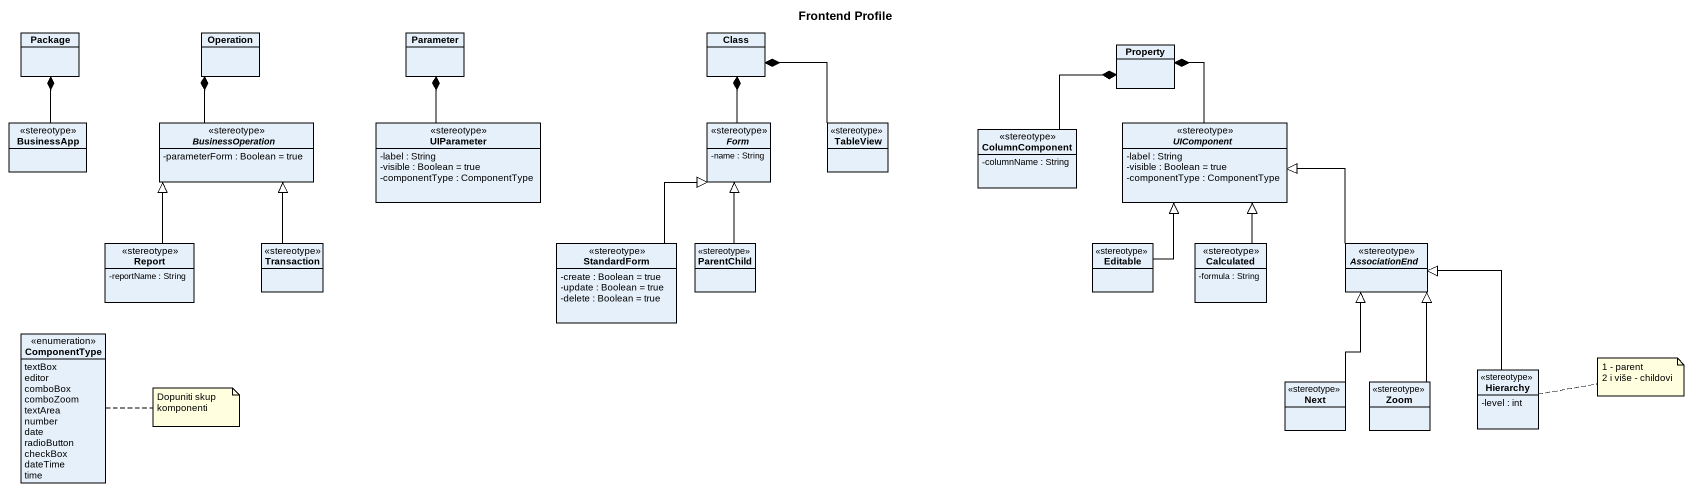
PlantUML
@startuml
title Frontend Profile
hide circle
hide empty members
skinparam classAttributeIconSize 0
class "Package" as Package_
class Operation
class Parameter
class "Class" as Class_
class Property
class BusinessApp <<stereotype>>
abstract class BusinessOperation <<stereotype>> {
  -parameterForm : Boolean = true
}
class UIParameter <<stereotype>> {
  -label : String
  -visible : Boolean = true
  -componentType : ComponentType
}
abstract class Form <<stereotype>> {
  -name : String
}
class TableView <<stereotype>>
class ColumnComponent <<stereotype>> {
  -columnName : String
}
abstract class UIComponent <<stereotype>> {
  -label : String
  -visible : Boolean = true
  -componentType : ComponentType
}
class Report <<stereotype>> {
  -reportName : String
}
class Transaction <<stereotype>>
class StandardForm <<stereotype>> {
  -create : Boolean = true
  -update : Boolean = true
  -delete : Boolean = true
}
class ParentChild <<stereotype>>
class Editable <<stereotype>>
class Calculated <<stereotype>> {
  -formula : String
}
abstract class AssociationEnd <<stereotype>>
enum ComponentType {
  textBox
  editor
  comboBox
  comboZoom
  textArea
  number
  date
  radioButton
  checkBox
  dateTime
  time
}
class Hierarchy <<stereotype>> {
  -level : int
}
class Next <<stereotype>>
class Zoom <<stereotype>>
BusinessApp -up-* Package_
BusinessOperation -up-* Operation
UIParameter -up-* Parameter
Form -up-* Class_
TableView -up-* Class_
ColumnComponent -up-* Property
UIComponent -up-* Property
Report -up-|> BusinessOperation
Transaction -up-|> BusinessOperation
StandardForm -up-|> Form
ParentChild -up-|> Form
Editable -up-|> UIComponent
Calculated -up-|> UIComponent
AssociationEnd -left-|> UIComponent
Hierarchy -up-|> AssociationEnd
Next -up-|> AssociationEnd
Zoom -up-|> AssociationEnd
note right of Hierarchy
  1 - parent
  2 i više - childovi
end note
note right of ComponentType : Dopuniti skup komponenti
@enduml
